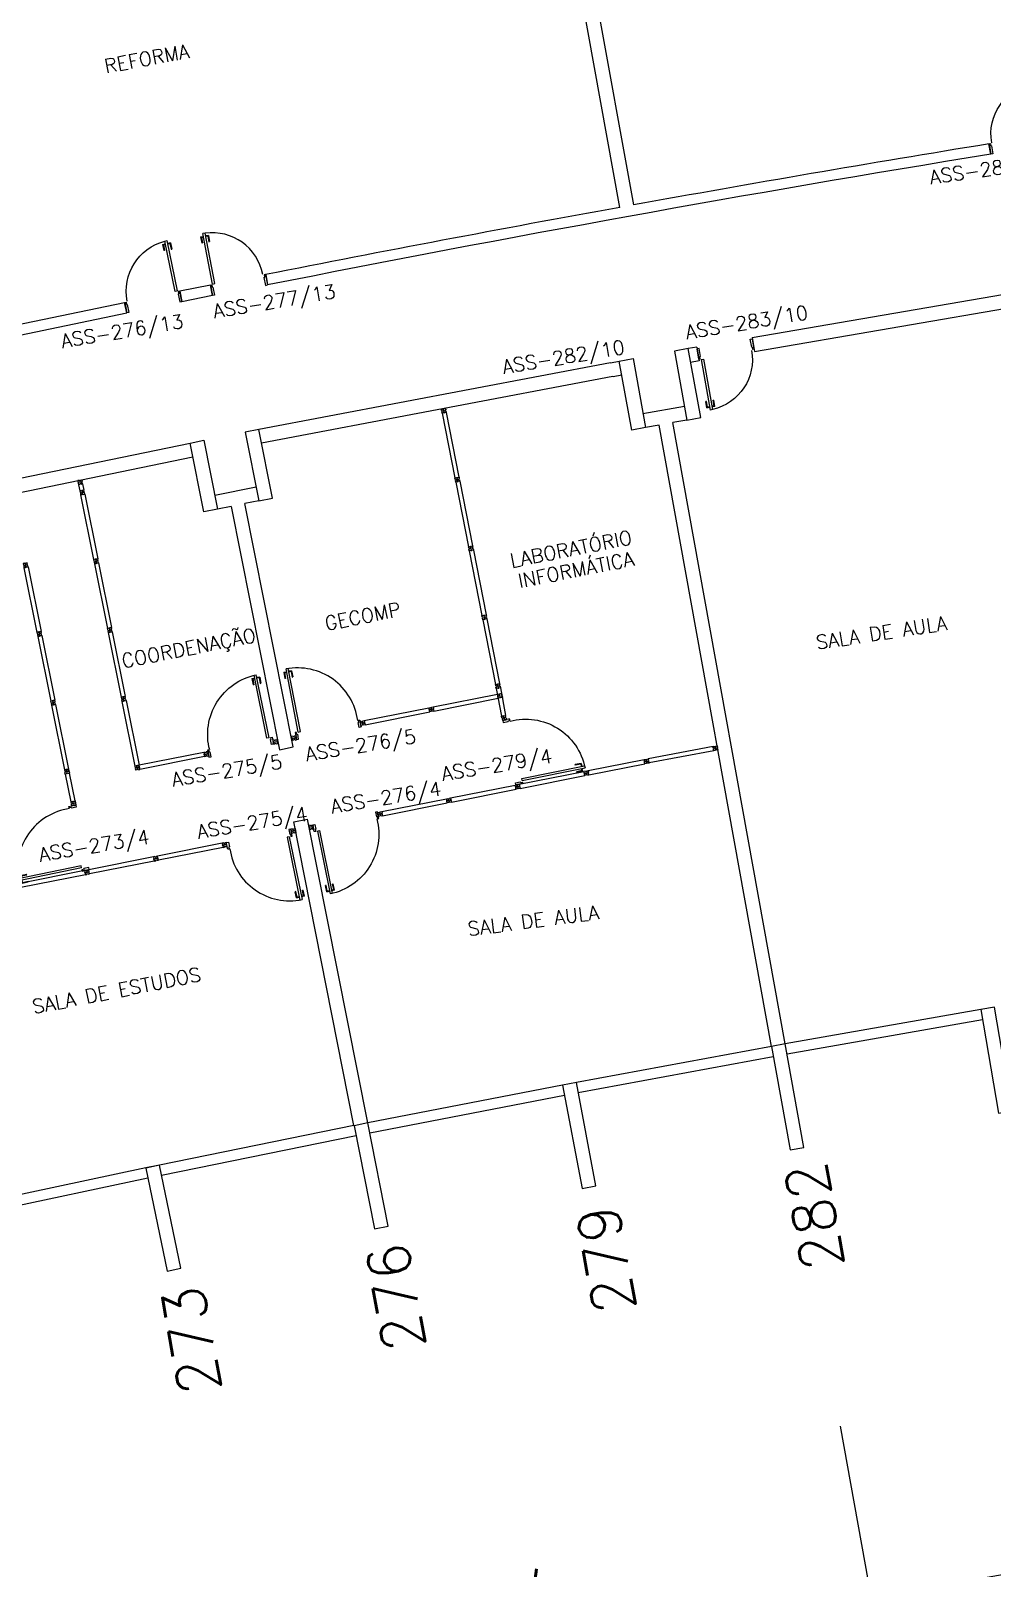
# Model space of a CAD drawing. Extents: x -152 to 150, y 325 to 437.
# Drawn here: x -73.48 to -59.77, y 343.23 to 365.15 of the extents above; entities that cross this region are included whole.
import ezdxf
from ezdxf.enums import TextEntityAlignment as Align

# ---------------------------------------------------------------- set-up
doc = ezdxf.new("R2010")
doc.units = 0
doc.header["$LTSCALE"] = 0.01
doc.header["$MEASUREMENT"] = 0
doc.header["$PDMODE"] = 98
doc.layers.get('0').update_dxf_attribs({"linetype": 'CONTINUOUS'})
doc.layers.get('DEFPOINTS').update_dxf_attribs({"linetype": 'CONTINUOUS'})
for name, color, linetype in [('ALV', 2, 'CONTINUOUS'), ('CARIMBO', 7, 'CONTINUOUS'), ('DIV', 2, 'CONTINUOUS'), ('ESQ', 1, 'CONTINUOUS'), ('ESTR', 3, 'CONTINUOUS'), ('NOPILAR1', 2, 'CONTINUOUS'), ('PISO', 1, 'CONTINUOUS'), ('TEXTO', 2, 'CONTINUOUS'), ('TEXTO-CENTRO-CUSTO', 2, 'CONTINUOUS'), ('TEXTO-ENDEREÇO', 2, 'CONTINUOUS')]:
    doc.layers.add(name, color=color, linetype=linetype)
doc.styles.add('1', font='romans.shx')
doc.styles.add('NOPILAR', font='simplex.shx', dxfattribs={"height": 0.6})
doc.styles.add('UNB-100', font='simplex.shx', dxfattribs={"height": 3})
doc.styles.add('UNB-100-1', font='simplex.shx', dxfattribs={"height": 0.2})
doc.dimstyles.new('1-600', dxfattribs={"dimtxt": 1.1, "dimasz": 2.5, "dimexe": 2, "dimexo": 4, "dimgap": 0.2, "dimtad": 1, "dimdec": 0, "dimzin": 4, "dimdsep": 46, "dimlunit": 6, "dimtxsty": '1', "dimblk1": 'NONE', "dimblk2": 'NONE', "dimsah": 1, "dimcen": 0, "dimclrd": 2, "dimclre": 2, "dimclrt": 2, "dimadec": 0, "dimazin": 0, "dimtfac": 1, "dimtdec": 0, "dimtmove": 2, "dimatfit": 3, "dimldrblk": 'NONE', "dimfxl": 1, "dimtolj": 1, "dimtzin": 0, "dimarcsym": 0})

# ---------------------------------------------------------------- blocks, each defined once
blk = doc.blocks.new('PILAR-SSC')
blk.add_lwpolyline([(0.003, -72.467), (0.003, -73.967), (0.203, -73.967), (0.203, -72.467)], close=True)
blk = doc.blocks.new('PE80-SSC')
at = {"color": 2}
for p, q in [((0.075, 0), (-0.075, 0)), ((-0.075, -0.03), (-0.075, 0)), ((0.075, 0), (0.075, -0.02)), ((0.777, 0.01), (0.687, 0.01)), ((0.687, 0), (0.687, 0.01)), ((0.777, 0.01), (0.777, -0.03)), ((0.04, -0.03), (-0.075, -0.03)), ((0.075, -0.02), (0.04, -0.02)), ((0.04, -0.03), (0.04, -0.02)), ((0.085, -0.03), (0.817, -0.03)), ((0.085, -0.03), (0.085, -0.065)), ((0.085, -0.065), (0.817, -0.065)), ((0.767, 0), (0.687, 0)), ((0.767, -0.095), (0.687, -0.095)), ((0.687, -0.095), (0.687, -0.105)), ((0.777, -0.105), (0.687, -0.105)), ((0.767, 0), (0.767, -0.03)), ((0.767, -0.095), (0.767, -0.065)), ((0.777, -0.105), (0.777, -0.065)), ((0.817, -0.065), (0.817, -0.03)), ((0.04, -0.771), (-0.075, -0.771)), ((-0.075, -0.771), (-0.075, -0.801)), ((0.075, -0.801), (-0.075, -0.801)), ((0.075, -0.802), (-0.075, -0.802)), ((0.04, -0.771), (0.04, -0.781)), ((0.075, -0.781), (0.04, -0.781)), ((0.075, -0.801), (0.075, -0.781))]:
    blk.add_line(p, q, dxfattribs=at)
at = {"color": 1}
blk.add_arc((0.085, -0.03), 0.731, 270, 357.3429, dxfattribs=at)
blk = doc.blocks.new('*D75')
at = {"layer": 'DEFPOINTS', "color": 0, "transparency": 16777216}
for p in [(-74.61, 348.352), (-80.522, 347.023), (-74.293, 346.886), (-80.18, 345.563), (-74.849, 340.11)]:
    blk.add_point(p, dxfattribs=at)
at = {"layer": 'TEXTO-CENTRO-CUSTO', "color": 2, "lineweight": -2, "transparency": 16777216}
for p, q in [((-73.448, 342.976), (-72.498, 338.578)), ((-79.269, 341.668), (-78.243, 337.285))]:
    blk.add_line(p, q, dxfattribs=at)
blk.add_arc((0.561, 0.528), 347.854, 102.19512, 103.17073, dxfattribs=at)
at = {"layer": 'TEXTO-CENTRO-CUSTO', "color": 2, "transparency": 16777216, "insert": (-75.977, 340.627), "char_height": 1.1, "attachment_point": 5, "rotation": 12.6829, "style": '1'}
blk.add_mtext('\\A1;FUB', dxfattribs=at)
blk = doc.blocks.new('_NONE')
at = {"color": 0, "linetype": 'ByBlock'}
blk.add_circle((0, 0), 0.25, dxfattribs=at)
blk = doc.blocks.new('*D76')
at = {"layer": 'DEFPOINTS', "color": 0, "transparency": 16777216}
for p in [(-62.786, 349.933), (-62.653, 349.195), (-74.61, 348.352), (-74.293, 346.886), (-65.313, 342.083)]:
    blk.add_point(p, dxfattribs=at)
at = {"layer": 'TEXTO-CENTRO-CUSTO', "color": 2, "lineweight": -2, "transparency": 16777216}
for p, q in [((-61.942, 345.258), (-61.141, 340.827)), ((-73.448, 342.976), (-72.497, 338.575))]:
    blk.add_line(p, q, dxfattribs=at)
blk.add_arc((-0.679, 6.267), 341.979, 100.2439, 102.19512, dxfattribs=at)
at = {"layer": 'TEXTO-CENTRO-CUSTO', "color": 2, "transparency": 16777216, "insert": (-67.364, 342.447), "char_height": 1.1, "attachment_point": 5, "rotation": 11.2195, "style": '1'}
blk.add_mtext('\\A1;FAV', dxfattribs=at)
blk = doc.blocks.new('*D78')
at = {"layer": 'DEFPOINTS', "color": 0, "transparency": 16777216}
for p in [(-14.581, 356.043), (-14.517, 354.544), (-62.92, 350.671), (-62.653, 349.195), (-30.067, 347.022)]:
    blk.add_point(p, dxfattribs=at)
at = {"layer": 'TEXTO-CENTRO-CUSTO', "color": 2, "lineweight": -2, "transparency": 16777216}
for p, q in [((-14.346, 350.548), (-14.155, 346.058)), ((-61.942, 345.258), (-61.142, 340.835))]:
    blk.add_line(p, q, dxfattribs=at)
blk.add_arc((0.621, -0.848), 349.221, 92.43902, 100.24622, dxfattribs=at)
at = {"layer": 'TEXTO-CENTRO-CUSTO', "color": 2, "transparency": 16777216, "insert": (-38.041, 346.98), "char_height": 1.1, "attachment_point": 5, "rotation": 6.3426, "style": '1'}
blk.add_mtext('\\A1;Salas de Aula', dxfattribs=at)
blk = doc.blocks.new('DIVMT-SSC')
for p, q in [((0, 0.005), (0, -0.005)), ((0, -0.005), (0, 0.005)), ((-0.03, -0.03), (-0.03, -0.97)), ((0.006, -0.03), (-0.006, -0.03)), ((-0.005, 0), (0.005, 0)), ((0.005, 0), (-0.005, 0)), ((0.006, -0.02), (0.006, -0.03)), ((0.03, -0.03), (0.03, -0.97)), ((0.03, -0.97), (-0.03, -0.97)), ((-0.006, -0.98), (-0.006, -0.97)), ((-0.006, -0.98), (0.006, -0.98)), ((0.006, -1.001), (-0.006, -1.001)), ((0.005, -0.97), (-0.005, -0.97)), ((0, -0.994), (0, -1.007)), ((0, -1.02), (0, -1.021)), ((0.006, -0.98), (0.006, -0.97))]:
    blk.add_line(p, q)
blk.add_lwpolyline([(0.006, -0.02), (-0.006, -0.02), (0.006, -0.02), (0.006, -0.03), (0.03, -0.03), (0.03, -0.008), (0.02, -0.008), (0.02, 0.008), (0.03, 0.008), (0.03, 0.03), (0.006, 0.03), (0.006, 0.02), (-0.006, 0.02), (-0.006, 0.03), (-0.03, 0.03), (-0.03, 0.008), (-0.02, 0.008), (-0.02, -0.008), (-0.03, -0.008), (-0.03, -0.03), (-0.006, -0.03), (-0.006, -0.02), (-0.006, -0.03)])
blk = doc.blocks.new('A$C73356FFD')
at = {"layer": 'DIV'}
for p, q in [((0.025, 0.03), (0.035, 0.03)), ((0.035, 0.03), (0.025, 0.03)), ((0.03, 0.025), (0.03, 0.035)), ((0.03, 0.035), (0.03, 0.025))]:
    blk.add_line(p, q, dxfattribs=at)
blk.add_lwpolyline([(0.009, 0.036), (0, 0.036), (0, 0.06), (0.022, 0.06), (0.022, 0.05), (0.038, 0.05), (0.038, 0.06), (0.06, 0.06), (0.06, 0.036), (0.05, 0.036), (0.05, 0.024), (0.06, 0.024), (0.06, 0), (0.038, 0), (0.038, 0.01), (0.022, 0.01), (0.022, 0), (0, 0), (0, 0.024), (0.009, 0.024)], close=True, dxfattribs=at)
blk = doc.blocks.new('A$C282A6B1B')
at = {"linetype": 'Continuous'}
blk.add_blockref('A$C73356FFD', (0, 0), dxfattribs=at)
blk = doc.blocks.new('PDV2E-SSC')
at = {"layer": 'DIV'}
for p, q in [((0.034, 0.925), (0.034, 0.835)), ((0.034, 0.925), (0.074, 0.925)), ((0.044, 0.915), (0.044, 0.835)), ((0.044, 0.915), (0.074, 0.915)), ((0.076, 0.05), (0.076, 0.965)), ((0.106, 0.965), (0.076, 0.965)), ((0.106, 0.05), (0.106, 0.965)), ((0.148, 0.925), (0.108, 0.925)), ((0.138, 0.915), (0.108, 0.915)), ((0.138, 0.915), (0.138, 0.835)), ((0.148, 0.925), (0.148, 0.835)), ((0.044, 0.835), (0.034, 0.835)), ((0.138, 0.835), (0.148, 0.835)), ((0.031, 0.05), (0.031, -0.05)), ((0.051, 0.05), (0.031, 0.05)), ((0.051, 0.02), (0.051, 0.05)), ((0.051, 0.02), (0.061, 0.02)), ((0.061, -0.05), (0.061, 0.02)), ((0.076, 0.05), (0.106, 0.05)), ((0.95, 0.02), (0.94, 0.02)), ((0.94, -0.05), (0.94, 0.02)), ((0.95, 0.02), (0.95, 0.05)), ((0.95, 0.05), (0.97, 0.05)), ((0.97, 0.05), (0.97, 0.035)), ((0.97, 0.035), (0.97, -0.035)), ((0.031, -0.05), (0.061, -0.05)), ((0.97, -0.05), (0.94, -0.05)), ((0.97, -0.035), (0.97, -0.05))]:
    blk.add_line(p, q, dxfattribs=at)
at = {"layer": 'DIV', "color": 1}
blk.add_arc((0.076, 0.1), 0.865, 356.6786, 90, dxfattribs=at)

msp = doc.modelspace()

# ---------------------------------------------------------------- linework, layer by layer
msp.add_line((-66.73, 355.334), (-66.73, 355.333))
at = {"layer": 'ALV'}
for p, q in [((-65.081, 362.631), (-66.084, 368.177)), ((-64.884, 362.666), (-65.887, 368.213)), ((-59.793, 363.389), (-59.818, 363.537)), ((-70.921, 361.524), (-71.358, 361.437)), ((-71.33, 361.29), (-71.358, 361.437)), ((-70.89, 361.377), (-70.921, 361.524)), ((-63.194, 360.775), (-58.955, 361.504)), ((-77.178, 360.231), (-72.144, 361.274)), ((-72.113, 361.127), (-72.144, 361.274)), ((-71.33, 361.29), (-70.891, 361.381)), ((-63.16, 360.578), (-58.921, 361.307)), ((-77.342, 360.044), (-72.113, 361.127)), ((-63.194, 360.775), (-63.16, 360.578)), ((-63.982, 360.64), (-64.109, 360.618)), ((-63.982, 360.64), (-63.951, 360.442)), ((-65.217, 360.416), (-70.229, 359.467)), ((-65.217, 360.416), (-65.091, 360.44)), ((-63.951, 360.442), (-64.075, 360.421)), ((-65.18, 360.22), (-70.192, 359.27)), ((-65.177, 360.221), (-65.054, 360.244)), ((-64.162, 359.795), (-64.753, 359.689)), ((-64.52, 359.527), (-64.717, 359.492)), ((-62.92, 350.671), (-64.52, 359.527)), ((-64.127, 359.598), (-64.324, 359.563)), ((-62.723, 350.706), (-64.324, 359.563)), ((-75.423, 358.399), (-71.211, 359.272)), ((-75.382, 358.203), (-71.17, 359.076)), ((-70.27, 358.643), (-70.859, 358.526)), ((-70.624, 358.369), (-70.82, 358.33)), ((-70.232, 358.447), (-70.428, 358.408)), ((-68.873, 349.541), (-69.732, 353.87)), ((-68.677, 349.58), (-69.535, 353.909)), ((-59.936, 351.198), (-62.723, 350.706)), ((-59.91, 351.05), (-62.697, 350.559)), ((-62.92, 350.671), (-65.702, 350.156)), ((-62.893, 350.523), (-65.675, 350.008)), ((-65.899, 350.118), (-68.677, 349.58)), ((-65.87, 349.971), (-68.648, 349.432)), ((-68.873, 349.541), (-71.646, 348.978)), ((-68.843, 349.394), (-71.616, 348.831)), ((-71.842, 348.938), (-74.61, 348.352)), ((-71.646, 348.978), (-71.842, 348.938)), ((-71.811, 348.791), (-74.579, 348.205))]:
    msp.add_line(p, q, dxfattribs=at)
for points in [[(-70.624, 358.369), (-69.936, 354.9), (-69.74, 354.939), (-70.428, 358.408)], [(-69.732, 353.87), (-69.535, 353.909)]]:
    msp.add_lwpolyline(points, dxfattribs=at)
for radius, start, end in [(307.864, 99.26832, 100.2253), (307.715, 99.26832, 101.2195), (307.864, 100.26252, 101.2195)]:
    msp.add_arc((-10.233, 59.692), radius, start, end, dxfattribs=at)
at = {"layer": 'DIV'}
for p, q in [((-72.791, 358.74), (-72.813, 358.736)), ((-72.808, 358.712), (-72.813, 358.736)), ((-72.813, 358.736), (-72.8, 358.677)), ((-72.799, 358.714), (-72.808, 358.712)), ((-72.799, 358.714), (-72.808, 358.712)), ((-72.796, 358.702), (-72.805, 358.7)), ((-72.796, 358.702), (-72.805, 358.7)), ((-72.805, 358.7), (-72.8, 358.677)), ((-72.779, 358.681), (-72.8, 358.677)), ((-72.796, 358.702), (-72.799, 358.714)), ((-72.796, 358.702), (-72.799, 358.714)), ((-72.791, 358.74), (-72.789, 358.73)), ((-72.774, 358.734), (-72.789, 358.73)), ((-72.772, 358.713), (-72.782, 358.711)), ((-72.772, 358.713), (-72.782, 358.711)), ((-72.765, 358.694), (-72.781, 358.691)), ((-72.779, 358.681), (-72.781, 358.691)), ((-72.776, 358.707), (-72.778, 358.717)), ((-72.776, 358.707), (-72.778, 358.717)), ((-72.776, 358.743), (-72.754, 358.748)), ((-72.776, 358.743), (-72.774, 358.734)), ((-72.763, 358.685), (-72.765, 358.694)), ((-72.763, 358.685), (-72.742, 358.689)), ((-72.76, 358.722), (-72.749, 358.724)), ((-72.758, 358.71), (-72.76, 358.722)), ((-72.758, 358.71), (-72.747, 358.713)), ((-72.754, 358.748), (-72.749, 358.724)), ((-72.742, 358.689), (-72.747, 358.713)), ((-66.844, 355.772), (-66.769, 355.377)), ((-66.815, 355.809), (-66.825, 355.807)), ((-66.825, 355.807), (-66.815, 355.809)), ((-66.822, 355.786), (-66.82, 355.777)), ((-66.821, 355.813), (-66.819, 355.803)), ((-66.819, 355.803), (-66.821, 355.813)), ((-66.82, 355.777), (-66.808, 355.779)), ((-66.785, 355.784), (-66.71, 355.388)), ((-67.745, 355.51), (-66.828, 355.692)), ((-67.733, 355.451), (-66.817, 355.633)), ((-66.817, 355.633), (-66.828, 355.692)), ((-66.814, 355.67), (-66.824, 355.668)), ((-66.821, 355.657), (-66.823, 355.667)), ((-66.812, 355.658), (-66.821, 355.657)), ((-66.814, 355.67), (-66.812, 355.658)), ((-66.793, 355.668), (-66.803, 355.666)), ((-66.803, 355.666), (-66.793, 355.668)), ((-66.799, 355.672), (-66.797, 355.662)), ((-66.797, 355.662), (-66.799, 355.672)), ((-66.799, 355.667), (-66.786, 355.67)), ((-66.791, 355.662), (-66.794, 355.674)), ((-67.774, 355.473), (-67.764, 355.475)), ((-67.764, 355.475), (-67.774, 355.473)), ((-67.77, 355.479), (-67.768, 355.469)), ((-67.768, 355.469), (-67.77, 355.479)), ((-67.747, 355.472), (-67.738, 355.474)), ((-67.738, 355.474), (-67.74, 355.486)), ((-66.769, 355.377), (-66.71, 355.388)), ((-66.745, 355.381), (-66.769, 355.376)), ((-66.765, 355.354), (-66.769, 355.376)), ((-66.765, 355.354), (-66.755, 355.356)), ((-66.762, 355.339), (-66.752, 355.341)), ((-66.762, 355.339), (-66.757, 355.317)), ((-66.757, 355.317), (-66.698, 355.329)), ((-66.757, 355.317), (-66.734, 355.322)), ((-66.752, 355.341), (-66.755, 355.356)), ((-66.745, 355.381), (-66.735, 355.383)), ((-66.744, 355.371), (-66.745, 355.381)), ((-66.744, 355.372), (-66.745, 355.381)), ((-66.744, 355.371), (-66.732, 355.374)), ((-66.732, 355.374), (-66.744, 355.372)), ((-66.74, 355.351), (-66.728, 355.353)), ((-66.739, 355.351), (-66.729, 355.353)), ((-66.729, 355.353), (-66.739, 355.351)), ((-66.736, 355.331), (-66.724, 355.333)), ((-66.724, 355.333), (-66.736, 355.331)), ((-66.736, 355.331), (-66.734, 355.322)), ((-66.736, 355.331), (-66.734, 355.322)), ((-66.735, 355.359), (-66.732, 355.346)), ((-66.733, 355.347), (-66.735, 355.357)), ((-66.735, 355.357), (-66.733, 355.347)), ((-66.734, 355.383), (-66.71, 355.388)), ((-66.732, 355.374), (-66.734, 355.383)), ((-66.732, 355.374), (-66.734, 355.383)), ((-66.733, 355.322), (-66.723, 355.324)), ((-66.724, 355.333), (-66.722, 355.324)), ((-66.724, 355.333), (-66.722, 355.324)), ((-66.698, 355.329), (-66.722, 355.324)), ((-66.698, 355.329), (-66.719, 355.325)), ((-66.719, 355.325), (-66.701, 355.328)), ((-66.706, 355.366), (-66.716, 355.364)), ((-66.713, 355.348), (-66.716, 355.364)), ((-66.703, 355.35), (-66.713, 355.348)), ((-66.706, 355.366), (-66.71, 355.388)), ((-66.703, 355.35), (-66.698, 355.329)), ((-69.74, 355.094), (-69.762, 355.09)), ((-69.757, 355.066), (-69.762, 355.09)), ((-69.751, 355.031), (-69.762, 355.09)), ((-69.748, 355.068), (-69.757, 355.066)), ((-69.748, 355.068), (-69.757, 355.066)), ((-69.748, 355.068), (-69.746, 355.056)), ((-69.748, 355.068), (-69.746, 355.056)), ((-69.74, 355.094), (-69.738, 355.084)), ((-69.722, 355.087), (-69.738, 355.084)), ((-69.722, 355.067), (-69.732, 355.065)), ((-69.722, 355.067), (-69.732, 355.065)), ((-69.728, 355.071), (-69.726, 355.061)), ((-69.728, 355.071), (-69.726, 355.061)), ((-69.724, 355.097), (-69.703, 355.101)), ((-69.724, 355.097), (-69.722, 355.087)), ((-69.71, 355.075), (-69.698, 355.077)), ((-69.71, 355.075), (-69.707, 355.063)), ((-69.707, 355.063), (-69.696, 355.066)), ((-69.703, 355.101), (-69.698, 355.077)), ((-69.692, 355.042), (-69.696, 355.066)), ((-70.01, 355.04), (-70.032, 355.036)), ((-70.032, 355.036), (-70.027, 355.012)), ((-70.016, 355.014), (-70.027, 355.012)), ((-70.013, 355.003), (-70.025, 355)), ((-70.02, 354.977), (-70.025, 355)), ((-69.998, 354.981), (-70.02, 354.977)), ((-70.016, 355.014), (-70.013, 355.003)), ((-70.01, 355.04), (-70.008, 355.03)), ((-70.008, 355.03), (-69.993, 355.034)), ((-70.001, 355.011), (-69.991, 355.013)), ((-70.001, 355.011), (-69.991, 355.013)), ((-70, 354.991), (-69.985, 354.994)), ((-69.998, 354.981), (-70, 354.991)), ((-69.997, 355.017), (-69.995, 355.007)), ((-69.997, 355.017), (-69.995, 355.007)), ((-69.995, 355.043), (-69.973, 355.048)), ((-69.995, 355.043), (-69.993, 355.034)), ((-69.982, 354.985), (-69.985, 354.994)), ((-69.982, 354.985), (-69.961, 354.989)), ((-69.978, 355.023), (-69.968, 355.024)), ((-69.978, 355.023), (-69.968, 355.024)), ((-69.978, 355.023), (-69.975, 355.011)), ((-69.978, 355.023), (-69.975, 355.011)), ((-69.975, 355.011), (-69.966, 355.013)), ((-69.975, 355.011), (-69.966, 355.013)), ((-69.968, 355.024), (-69.973, 355.048)), ((-69.961, 354.989), (-69.973, 355.048)), ((-69.966, 355.013), (-69.961, 354.989)), ((-69.746, 355.056), (-69.755, 355.055)), ((-69.746, 355.056), (-69.755, 355.055)), ((-69.755, 355.055), (-69.751, 355.031)), ((-69.729, 355.035), (-69.751, 355.031)), ((-69.715, 355.048), (-69.731, 355.045)), ((-69.729, 355.035), (-69.731, 355.045)), ((-69.713, 355.038), (-69.715, 355.048)), ((-69.713, 355.038), (-69.692, 355.042)), ((-63.753, 354.944), (-64.678, 354.77)), ((-63.74, 354.886), (-64.664, 354.712)), ((-71.976, 354.67), (-71.997, 354.666)), ((-71.997, 354.666), (-71.993, 354.643)), ((-71.981, 354.645), (-71.993, 354.643)), ((-71.979, 354.633), (-71.99, 354.631)), ((-71.986, 354.607), (-71.99, 354.631)), ((-71.979, 354.633), (-71.981, 354.645)), ((-71.976, 354.67), (-71.974, 354.661)), ((-71.974, 354.661), (-71.958, 354.664)), ((-71.967, 354.642), (-71.957, 354.644)), ((-71.967, 354.642), (-71.957, 354.644)), ((-71.961, 354.638), (-71.963, 354.648)), ((-71.961, 354.638), (-71.963, 354.648)), ((-71.96, 354.674), (-71.939, 354.678)), ((-71.96, 354.674), (-71.958, 354.664)), ((-71.943, 354.652), (-71.934, 354.654)), ((-71.943, 354.652), (-71.934, 354.654)), ((-71.941, 354.641), (-71.943, 354.652)), ((-71.941, 354.641), (-71.943, 354.652)), ((-71.941, 354.641), (-71.932, 354.642)), ((-71.941, 354.641), (-71.932, 354.642)), ((-71.934, 354.654), (-71.939, 354.678)), ((-71.939, 354.678), (-71.927, 354.619)), ((-71.932, 354.642), (-71.927, 354.619)), ((-65.534, 354.602), (-64.735, 354.759)), ((-65.523, 354.543), (-64.724, 354.7)), ((-64.724, 354.7), (-64.735, 354.759)), ((-64.721, 354.737), (-64.731, 354.735)), ((-64.729, 354.724), (-64.73, 354.734)), ((-64.719, 354.725), (-64.729, 354.723)), ((-64.721, 354.737), (-64.719, 354.725)), ((-64.706, 354.733), (-64.693, 354.736)), ((-64.698, 354.728), (-64.701, 354.741)), ((-64.681, 354.738), (-64.68, 354.738)), ((-72.98, 354.616), (-73.002, 354.612)), ((-73.002, 354.612), (-72.997, 354.588)), ((-72.986, 354.59), (-72.997, 354.588)), ((-72.983, 354.579), (-72.995, 354.576)), ((-72.99, 354.553), (-72.995, 354.576)), ((-72.968, 354.557), (-72.99, 354.553)), ((-72.983, 354.579), (-72.986, 354.59)), ((-72.98, 354.616), (-72.978, 354.606)), ((-72.978, 354.606), (-72.962, 354.609)), ((-72.971, 354.587), (-72.961, 354.589)), ((-72.971, 354.587), (-72.961, 354.589)), ((-72.97, 354.567), (-72.955, 354.57)), ((-72.968, 354.557), (-72.97, 354.567)), ((-72.965, 354.583), (-72.967, 354.593)), ((-72.965, 354.583), (-72.967, 354.593)), ((-72.964, 354.619), (-72.943, 354.623)), ((-72.964, 354.619), (-72.962, 354.609)), ((-72.953, 354.56), (-72.955, 354.57)), ((-72.953, 354.56), (-72.931, 354.564)), ((-72.947, 354.598), (-72.938, 354.6)), ((-72.947, 354.598), (-72.938, 354.6)), ((-72.945, 354.586), (-72.947, 354.598)), ((-72.945, 354.586), (-72.947, 354.598)), ((-72.945, 354.586), (-72.936, 354.588)), ((-72.945, 354.586), (-72.936, 354.588)), ((-72.938, 354.6), (-72.943, 354.623)), ((-72.943, 354.623), (-72.931, 354.564)), ((-72.936, 354.588), (-72.931, 354.564)), ((-71.964, 354.612), (-71.986, 354.607)), ((-71.966, 354.621), (-71.95, 354.624)), ((-71.964, 354.612), (-71.966, 354.621)), ((-71.948, 354.615), (-71.95, 354.624)), ((-71.948, 354.615), (-71.927, 354.619)), ((-65.571, 354.595), (-65.593, 354.591)), ((-65.589, 354.568), (-65.593, 354.591)), ((-65.579, 354.569), (-65.589, 354.568)), ((-65.577, 354.558), (-65.586, 354.556)), ((-65.586, 354.556), (-65.582, 354.532)), ((-65.561, 354.536), (-65.582, 354.532)), ((-65.577, 354.558), (-65.579, 354.569)), ((-65.571, 354.595), (-65.569, 354.585)), ((-65.554, 354.588), (-65.569, 354.585)), ((-65.553, 354.568), (-65.563, 354.566)), ((-65.563, 354.566), (-65.553, 354.568)), ((-65.547, 354.549), (-65.562, 354.546)), ((-65.561, 354.536), (-65.562, 354.546)), ((-65.557, 354.562), (-65.559, 354.572)), ((-65.559, 354.572), (-65.557, 354.562)), ((-65.555, 354.598), (-65.534, 354.602)), ((-65.555, 354.598), (-65.554, 354.588)), ((-65.545, 354.539), (-65.547, 354.549)), ((-65.545, 354.539), (-65.523, 354.543)), ((-65.539, 354.577), (-65.53, 354.578)), ((-65.539, 354.577), (-65.53, 354.578)), ((-65.537, 354.565), (-65.539, 354.577)), ((-65.539, 354.577), (-65.537, 354.565)), ((-65.537, 354.565), (-65.527, 354.567)), ((-65.537, 354.565), (-65.527, 354.567)), ((-65.534, 354.602), (-65.53, 354.578)), ((-65.523, 354.543), (-65.534, 354.602)), ((-65.534, 354.602), (-65.53, 354.581)), ((-65.53, 354.581), (-65.533, 354.599)), ((-65.528, 354.568), (-65.529, 354.577)), ((-65.523, 354.543), (-65.527, 354.567)), ((-72.887, 354.162), (-72.909, 354.158)), ((-72.909, 354.158), (-72.904, 354.135)), ((-72.893, 354.137), (-72.904, 354.135)), ((-72.89, 354.125), (-72.902, 354.123)), ((-72.897, 354.099), (-72.902, 354.123)), ((-72.875, 354.104), (-72.897, 354.099)), ((-72.89, 354.125), (-72.893, 354.137)), ((-72.887, 354.162), (-72.885, 354.153)), ((-72.885, 354.153), (-72.869, 354.156)), ((-72.878, 354.134), (-72.868, 354.136)), ((-72.878, 354.134), (-72.868, 354.136)), ((-72.877, 354.113), (-72.862, 354.116)), ((-72.875, 354.104), (-72.877, 354.113)), ((-72.872, 354.13), (-72.874, 354.14)), ((-72.872, 354.13), (-72.874, 354.14)), ((-72.871, 354.166), (-72.85, 354.17)), ((-72.871, 354.166), (-72.869, 354.156)), ((-72.86, 354.107), (-72.862, 354.116)), ((-72.86, 354.107), (-72.838, 354.111)), ((-72.854, 354.144), (-72.845, 354.146)), ((-72.854, 354.144), (-72.845, 354.146)), ((-72.852, 354.133), (-72.854, 354.144)), ((-72.852, 354.133), (-72.854, 354.144)), ((-72.852, 354.133), (-72.843, 354.134)), ((-72.852, 354.133), (-72.843, 354.134)), ((-72.845, 354.146), (-72.85, 354.17)), ((-72.85, 354.17), (-72.838, 354.111)), ((-72.843, 354.134), (-72.838, 354.111)), ((-69.751, 353.771), (-69.773, 353.766)), ((-69.773, 353.766), (-69.768, 353.743)), ((-69.751, 353.771), (-69.749, 353.761)), ((-69.749, 353.761), (-69.734, 353.764)), ((-69.736, 353.774), (-69.714, 353.778)), ((-69.736, 353.774), (-69.734, 353.764)), ((-69.719, 353.753), (-69.709, 353.755)), ((-69.719, 353.753), (-69.709, 353.755)), ((-69.716, 353.741), (-69.719, 353.753)), ((-69.716, 353.741), (-69.719, 353.753)), ((-69.709, 353.755), (-69.714, 353.778)), ((-69.714, 353.778), (-69.702, 353.719)), ((-69.496, 353.823), (-69.518, 353.818)), ((-69.513, 353.795), (-69.518, 353.818)), ((-69.518, 353.818), (-69.506, 353.759)), ((-69.504, 353.797), (-69.513, 353.795)), ((-69.504, 353.797), (-69.513, 353.795)), ((-69.501, 353.785), (-69.511, 353.783)), ((-69.501, 353.785), (-69.511, 353.783)), ((-69.511, 353.783), (-69.506, 353.759)), ((-69.484, 353.764), (-69.506, 353.759)), ((-69.501, 353.785), (-69.504, 353.797)), ((-69.501, 353.785), (-69.504, 353.797)), ((-69.496, 353.823), (-69.494, 353.813)), ((-69.479, 353.816), (-69.494, 353.813)), ((-69.478, 353.796), (-69.488, 353.794)), ((-69.478, 353.796), (-69.488, 353.794)), ((-69.471, 353.777), (-69.486, 353.774)), ((-69.484, 353.764), (-69.486, 353.774)), ((-69.481, 353.79), (-69.484, 353.8)), ((-69.481, 353.79), (-69.484, 353.8)), ((-69.481, 353.826), (-69.459, 353.83)), ((-69.481, 353.826), (-69.479, 353.816)), ((-69.469, 353.767), (-69.471, 353.777)), ((-69.469, 353.767), (-69.447, 353.772)), ((-69.466, 353.805), (-69.454, 353.807)), ((-69.463, 353.793), (-69.466, 353.805)), ((-69.463, 353.793), (-69.452, 353.795)), ((-69.459, 353.83), (-69.454, 353.807)), ((-69.447, 353.772), (-69.452, 353.795)), ((-69.757, 353.745), (-69.768, 353.743)), ((-69.755, 353.733), (-69.766, 353.731)), ((-69.761, 353.708), (-69.766, 353.731)), ((-69.74, 353.712), (-69.761, 353.708)), ((-69.755, 353.733), (-69.757, 353.745)), ((-69.743, 353.742), (-69.733, 353.744)), ((-69.743, 353.742), (-69.733, 353.744)), ((-69.742, 353.722), (-69.726, 353.725)), ((-69.74, 353.712), (-69.742, 353.722)), ((-69.737, 353.738), (-69.739, 353.748)), ((-69.737, 353.738), (-69.739, 353.748)), ((-69.724, 353.715), (-69.726, 353.725)), ((-69.724, 353.715), (-69.702, 353.719)), ((-69.716, 353.741), (-69.707, 353.743)), ((-69.716, 353.741), (-69.707, 353.743)), ((-69.707, 353.743), (-69.702, 353.719))]:
    msp.add_line(p, q, dxfattribs=at)
for points in [[(-72.8, 358.677), (-72.783, 358.59)], [(-72.742, 358.689), (-72.724, 358.602)], [(-66.822, 355.786), (-66.81, 355.789), (-66.822, 355.786), (-66.82, 355.777), (-66.844, 355.772), (-66.848, 355.794), (-66.838, 355.796), (-66.841, 355.812), (-66.851, 355.81), (-66.855, 355.831), (-66.832, 355.836), (-66.83, 355.827), (-66.818, 355.829), (-66.82, 355.838), (-66.796, 355.843), (-66.792, 355.821), (-66.802, 355.819), (-66.799, 355.804), (-66.789, 355.806), (-66.785, 355.784), (-66.808, 355.779), (-66.81, 355.789), (-66.808, 355.779)], [(-67.747, 355.472), (-67.75, 355.484), (-67.747, 355.472), (-67.738, 355.474), (-67.733, 355.451), (-67.755, 355.446), (-67.757, 355.456), (-67.772, 355.453), (-67.771, 355.443), (-67.792, 355.439), (-67.797, 355.463), (-67.787, 355.464), (-67.79, 355.476), (-67.799, 355.474), (-67.804, 355.498), (-67.782, 355.502), (-67.78, 355.492), (-67.765, 355.495), (-67.767, 355.505), (-67.745, 355.51), (-67.74, 355.486), (-67.75, 355.484), (-67.74, 355.486)], [(-66.794, 355.647), (-66.783, 355.649), (-66.794, 355.647), (-66.792, 355.638), (-66.816, 355.633), (-66.82, 355.655), (-66.81, 355.657), (-66.814, 355.672), (-66.823, 355.67), (-66.828, 355.692), (-66.804, 355.697), (-66.802, 355.687), (-66.79, 355.69), (-66.792, 355.699), (-66.769, 355.704), (-66.764, 355.682), (-66.774, 355.68), (-66.771, 355.664), (-66.761, 355.666), (-66.757, 355.645), (-66.781, 355.64), (-66.783, 355.649), (-66.781, 355.64)], [(-72.99, 354.553), (-72.912, 354.158), (-72.85, 354.17), (-72.931, 354.564)]]:
    msp.add_lwpolyline(points, dxfattribs=at)
at = {"layer": 'ESTR'}
for points in [[(-64.304, 360.583), (-64.126, 359.599), (-63.929, 359.634), (-64.107, 360.618)], [(-65.091, 360.44), (-64.894, 360.476), (-64.717, 359.492), (-64.913, 359.456)], [(-70.425, 359.428), (-70.231, 358.447), (-70.035, 358.486), (-70.229, 359.467)], [(-71.21, 359.272), (-71.014, 359.311), (-70.819, 358.33), (-71.016, 358.291)]]:
    msp.add_lwpolyline(points, close=True, dxfattribs=at)
at = {"layer": 'PISO'}
for radius, start, end in [(382.359, 89.98238, 109.98238), (375.744, 89.98207, 109.98207)]:
    msp.add_arc((0.463, 0.506), radius, start, end, dxfattribs=at)

# ---------------------------------------------------------------- block references
at = {"layer": 'CARIMBO', "color": 6, "rotation": 10.24091584577947}
msp.add_blockref('A$C282A6B1B', (-63.743, 354.885), dxfattribs=at)
at = {"layer": 'DIV', "xscale": -1}
for name, p, rotation in [('DIVMT-SSC', (-67.592, 359.733), 11.12527993816127), ('DIVMT-SSC', (-67.399, 358.751), 11.12527993816127), ('DIVMT-SSC', (-67.206, 357.77), 11.12527993816127), ('DIVMT-SSC', (-67.013, 356.789), 11.12527993816127), ('PDV2E-SSC', (-70, 355.036), 11.45743163093851), ('DIVMT-SSC', (-68.75, 355.279), 101.2439121953952), ('PDV2E-SSC', (-66.509, 354.377), 281.457431630931), ('DIVMT-SSC', (-66.539, 354.372), 101.2439121951307), ('DIVMT-SSC', (-68.5, 353.982), 101.2439121951307), ('DIVMT-SSC', (-67.519, 354.177), 101.2439121951307), ('PDV2E-SSC', (-69.479, 353.775), 191.4574316309296)]:
    msp.add_blockref(name, p, dxfattribs=dict(at, rotation=rotation))
at = {"layer": 'DIV'}
for name, p, rotation in [('DIVMT-SSC', (-72.747, 358.567), 11.31374445209342), ('DIVMT-SSC', (-73.555, 357.53), 11.31374445209342), ('DIVMT-SSC', (-72.551, 357.586), 11.31374445209342), ('DIVMT-SSC', (-72.355, 356.605), 11.31374445209342), ('DIVMT-SSC', (-73.359, 356.55), 11.31374445209342), ('PDV2E-SSC', (-69.732, 355.089), 10.98159275957802), ('DIVMT-SSC', (-73.163, 355.569), 11.31374445209342), ('DIVMT-SSC', (-72.158, 355.624), 11.31374445209342), ('DIVMT-SSC', (-70.981, 354.837), 281.1951121951213), ('A$C282A6B1B', (-64.724, 354.7), 10.2439121951456), ('PDV2E-SSC', (-72.693, 353.15), 101.5885758406891), ('PDV2E-SSC', (-69.733, 353.724), 191.5885758406907), ('DIVMT-SSC', (-70.717, 353.543), 281.1951121951213), ('DIVMT-SSC', (-71.698, 353.348), 281.1951121951213), ('DIVMT-SSC', (-72.679, 353.154), 281.1951121951213)]:
    msp.add_blockref(name, p, dxfattribs=dict(at, rotation=rotation))
at = {"layer": 'ESQ', "xscale": -1}
for p, rotation in [((-59.015, 363.598), 279.6942018513303), ((-71.343, 361.363), 281.6454018513302), ((-63.967, 360.541), 100.1941823391188)]:
    msp.add_blockref('PE80-SSC', p, dxfattribs=dict(at, rotation=rotation))
at = {"layer": 'ESQ', "rotation": 100.7936225389167}
msp.add_blockref('PE80-SSC', (-70.906, 361.449), dxfattribs=at)
at = {"layer": 'ESTR'}
for p, rotation in [((-72.219, 422.616), 9.756097560976395), ((-75.81, 421.982), 10.24390243902363), ((-79.395, 421.317), 10.73170731707239), ((-82.975, 420.622), 11.21951219512325), ((-86.549, 419.896), 11.70731707316911)]:
    msp.add_blockref('PILAR-SSC', p, dxfattribs=dict(at, rotation=rotation))

# ---------------------------------------------------------------- texts
at = {"layer": 'NOPILAR1', "style": 'NOPILAR'}
for s, p in [('282', (-61.879, 347.541)), ('279', (-64.847, 346.927)), ('276', (-67.845, 346.389)), ('273', (-70.759, 345.774))]:
    msp.add_text(s, height=0.6, rotation=100.1605, dxfattribs=at).set_placement(p)
at = {"layer": 'TEXTO', "style": 'UNB-100'}
for s, rotation, p in [('REFORMA', 10.5074, (-72.413, 364.543)), ('LABORATÓRIO', 11.1373, (-66.625, 357.493)), ('INFORMÁTICA', 11.1373, (-66.514, 357.204)), ('GECOMP', 11.1373, (-69.268, 356.598)), ('COORDENAÇÃO', 11.1373, (-72.166, 356.063)), ('SALA DE AULA', 8.6753, (-62.268, 356.327)), ('SALA DE AULA', 7.4766, (-67.238, 352.243)), ('SALA DE ESTUDOS', 11.1373, (-73.438, 351.133))]:
    msp.add_text(s, height=0.2, rotation=rotation, dxfattribs=at).set_placement(p)
at = {"layer": 'TEXTO-ENDEREÇO', "style": 'UNB-100-1'}
for s, rotation, p in [('ASS-288/13', 8.2402, (-59.776, 363.086)), ('ASS-277/13', 9.4904, (-69.994, 361.195)), ('ASS-283/10', 9.4904, (-63.257, 360.895)), ('ASS-276/13', 9.4904, (-72.164, 360.769)), ('ASS-282/10', 9.4904, (-65.87, 360.401)), ('ASS-276/5', 9.4904, (-68.762, 354.865)), ('ASS-279/4', 9.4904, (-66.821, 354.585)), ('ASS-275/5', 9.4904, (-70.67, 354.504)), ('ASS-276/4', 9.4904, (-68.402, 354.121)), ('ASS-275/4', 9.4904, (-70.309, 353.76)), ('ASS-273/4', 9.4904, (-72.564, 353.434))]:
    msp.add_text(s, height=0.2, rotation=rotation, dxfattribs=at).set_placement(p, align=Align.CENTER)

# ---------------------------------------------------------------- dimensions: what is measured, and where the dimension line sits
at = {"layer": 'TEXTO-CENTRO-CUSTO'}
for base, line1, line2, text, picture, middle in [((-30.067, 347.022), ((-62.92, 350.671), (-62.653, 349.195)), ((-14.517, 354.544), (-14.581, 356.043)), 'Salas de Aula', '*D78', (-38.041, 346.98)), ((-65.313, 342.083), ((-74.293, 346.886), (-74.61, 348.352)), ((-62.786, 349.933), (-62.653, 349.195)), 'FAV', '*D76', (-67.364, 342.447)), ((-74.849, 340.11), ((-80.18, 345.563), (-80.522, 347.023)), ((-74.293, 346.886), (-74.61, 348.352)), 'FUB', '*D75', (-75.977, 340.627))]:
    dim = msp.add_angular_dim_2l(base=base, line1=line1, line2=line2, text=text, dimstyle='1-600', override={"dimazin": 1}, dxfattribs=at)
    dim.commit()
    dim.dimension.update_dxf_attribs({"geometry": picture, "text_midpoint": middle})

doc.saveas('drawing.dxf')
